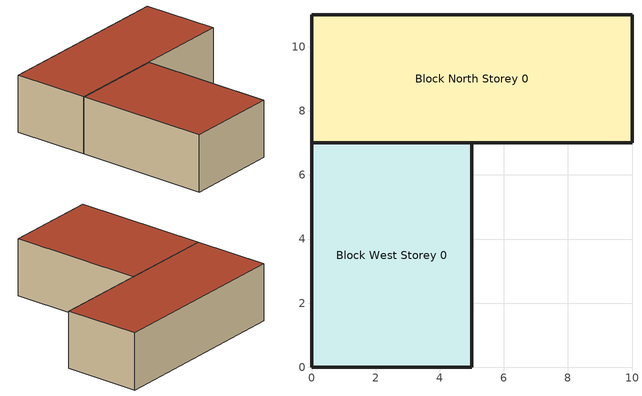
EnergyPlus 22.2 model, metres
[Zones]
Block North Storey 0
 floor outside: 10,11 10,7 0,7 0,11 z0
 wall outside: 10,7 10,11 0,11 0,7 10,7 z0:3
 roof outside: 10,7 10,11 0,11 0,7 z3
Block West Storey 0
 floor outside: 5,7 5,0 0,0 0,7 z0
 wall outside: 5,0 5,7 0,7 0,0 5,0 z0:3
 roof outside: 5,0 5,7 0,7 0,0 z3
[Building]
None: North Axis=0; Terrain=Suburbs; Loads Convergence Tolerance Value=0.04; Temperature Convergence Tolerance Value=0.4; Solar Distribution=FullInteriorAndExterior; Maximum Number of Warmup Days=25; Minimum Number of Warmup Days=6
[Site:Location]
DENVER_STAPLETON_CO_USA_WMO_724690: Latitude=39.77; Longitude=-104.87; Time Zone=-7; Elevation=1611
[SizingPeriod:DesignDay] Day of Month=21; Humidity Condition Type=Wetbulb; Barometric Pressure=83411; Rain Indicator=No; Snow Indicator=No; Daylight Saving Time Indicator=No; Solar Model Indicator=ASHRAEClearSky
Name | Month | Day Type | Maximum DryBulb Temperature | Daily DryBulb Temperature Range | Wetbulb or DewPoint at Maximum DryBulb | Wind Speed | Wind Direction | Sky Clearness
DENVER_STAPLETON Ann Htg 99.6% Condns DB | 12 | WinterDesignDay | -20 | 0 | -20 | 2.3 | 180 | 0
DENVER_STAPLETON Ann Clg .4% Condns DB=>MWB | 7 | SummerDesignDay | 34.1 | 15.2 | 15.8 | 4 | 120 | 1
[ZONE] Type=1; Multiplier=1; Ceiling Height=autocalculate; Volume=autocalculate; Floor Area=autocalculate; Part of Total Floor Area=Yes
Block North Storey 0; Block West Storey 0
